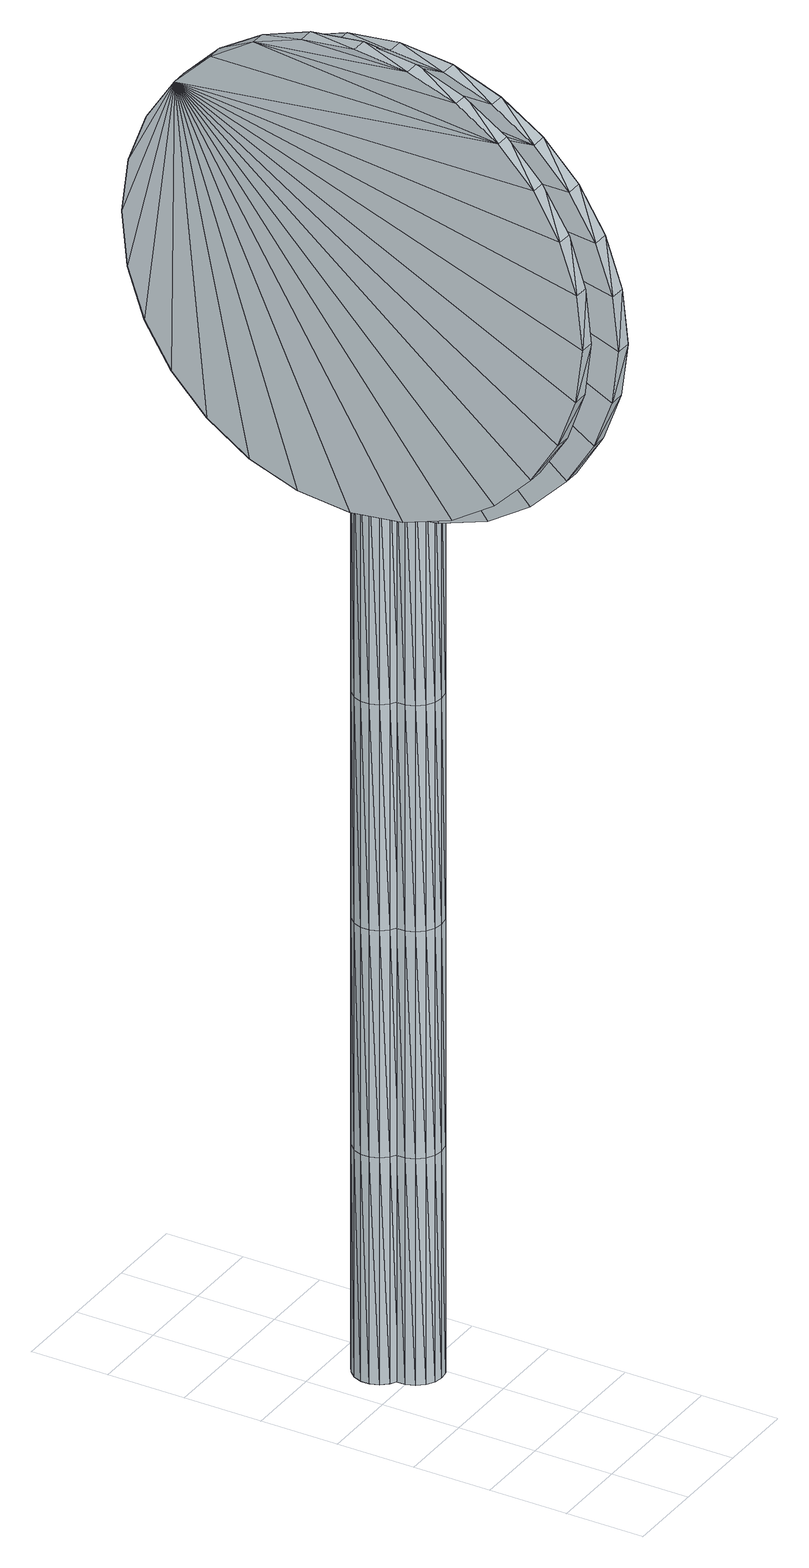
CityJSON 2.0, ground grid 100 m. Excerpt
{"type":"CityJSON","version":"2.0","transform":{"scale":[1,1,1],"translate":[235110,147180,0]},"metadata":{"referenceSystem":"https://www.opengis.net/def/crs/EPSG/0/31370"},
"CityObjects":{
"object1":{"type":"GenericCityObject","attributes":{"cluster":64,"mean_distance_to_centroid":0.336,"new_centroid_x":235067.18,"new_centroid_y":147600.46,"mean_distance_to_camera":18.8,"H1":0,"H2":0,"Z_final":110.74,"cluster2":-1,"proj_x":235064.43,"proj_y":147600.97,"id_line":88742,"bearing_l":190.54,"distance":2.8,"orientation":"left","G_obj":10.54},"geometry":[{"type":"MultiSurface","lod":"2","boundaries":[[[0,1,2]],[[2,1,3]],[[3,1,4]],[[4,1,5]],[[5,1,6]],[[1,7,6]],[[1,8,7]],[[1,9,8]],[[1,10,9]],[[1,11,10]],[[1,12,11]],[[1,13,12]],[[1,14,13]],[[15,14,1]],[[16,15,1]],[[17,16,1]],[[18,17,1]],[[0,18,1]],[[19,20,0]],[[19,0,2]],[[21,19,2]],[[21,2,3]],[[21,3,22]],[[22,3,4]],[[22,4,23]],[[23,4,5]],[[23,5,24]],[[24,5,6]],[[24,6,25]],[[25,6,7]],[[25,7,26]],[[26,7,8]],[[26,8,27]],[[8,9,27]],[[27,9,28]],[[9,10,28]],[[10,29,28]],[[10,11,29]],[[11,30,29]],[[11,12,30]],[[30,12,31]],[[31,12,13]],[[31,13,32]],[[32,13,14]],[[32,14,33]],[[33,14,15]],[[33,15,34]],[[34,15,16]],[[34,16,35]],[[35,16,17]],[[36,35,17]],[[18,36,17]],[[20,36,18]],[[20,18,0]],[[37,38,20]],[[37,20,19]],[[39,37,19]],[[21,39,19]],[[39,21,40]],[[40,21,22]],[[40,22,41]],[[41,22,23]],[[41,23,42]],[[42,23,24]],[[42,24,43]],[[43,24,25]],[[43,25,44]],[[44,25,26]],[[26,45,44]],[[26,27,45]],[[27,46,45]],[[27,28,46]],[[28,47,46]],[[28,29,47]],[[47,29,48]],[[29,30,48]],[[48,30,49]],[[49,30,31]],[[49,31,50]],[[50,31,32]],[[50,32,51]],[[51,32,33]],[[51,33,52]],[[52,33,34]],[[52,34,53]],[[53,34,35]],[[54,53,35]],[[54,35,36]],[[38,54,36]],[[38,36,20]],[[55,56,38]],[[55,38,37]],[[57,55,37]],[[57,37,39]],[[57,39,58]],[[58,39,40]],[[58,40,59]],[[59,40,41]],[[59,41,60]],[[60,41,42]],[[60,42,61]],[[61,42,43]],[[61,43,62]],[[62,43,44]],[[44,63,62]],[[44,45,63]],[[45,64,63]],[[45,46,64]],[[46,65,64]],[[46,47,65]],[[47,66,65]],[[47,48,66]],[[66,48,67]],[[67,48,49]],[[67,49,68]],[[68,49,50]],[[68,50,69]],[[69,50,51]],[[69,51,70]],[[70,51,52]],[[70,52,71]],[[71,52,53]],[[72,71,53]],[[72,53,54]],[[56,72,54]],[[56,54,38]],[[73,74,56]],[[73,56,55]],[[75,73,55]],[[75,55,57]],[[75,57,76]],[[76,57,58]],[[76,58,77]],[[77,58,59]],[[77,59,78]],[[78,59,60]],[[78,60,79]],[[79,60,61]],[[79,61,80]],[[80,61,62]],[[62,81,80]],[[62,63,81]],[[63,82,81]],[[63,64,82]],[[64,83,82]],[[64,65,83]],[[65,84,83]],[[65,66,84]],[[84,66,85]],[[85,66,67]],[[85,67,86]],[[86,67,68]],[[86,68,87]],[[87,68,69]],[[87,69,88]],[[88,69,70]],[[88,70,89]],[[89,70,71]],[[90,89,71]],[[90,71,72]],[[74,90,72]],[[74,72,56]],[[91,92,74]],[[91,74,73]],[[93,91,73]],[[93,73,75]],[[93,75,94]],[[94,75,76]],[[94,76,95]],[[95,76,77]],[[95,77,96]],[[96,77,78]],[[96,78,97]],[[97,78,79]],[[97,79,98]],[[98,79,80]],[[80,99,98]],[[80,81,99]],[[81,100,99]],[[81,82,100]],[[82,101,100]],[[82,83,101]],[[83,102,101]],[[83,84,102]],[[102,84,103]],[[103,84,85]],[[103,85,104]],[[104,85,86]],[[104,86,105]],[[105,86,87]],[[105,87,106]],[[106,87,88]],[[106,88,107]],[[107,88,89]],[[108,107,89]],[[108,89,90]],[[92,108,90]],[[92,90,74]],[[92,91,109]],[[91,93,109]],[[93,94,109]],[[94,95,109]],[[95,96,109]],[[109,96,97]],[[109,97,98]],[[109,98,99]],[[109,99,100]],[[109,100,101]],[[109,101,102]],[[109,102,103]],[[109,103,104]],[[105,109,104]],[[106,109,105]],[[107,109,106]],[[108,109,107]],[[92,109,108]],[[110,111,112]],[[113,112,114]],[[115,112,113]],[[116,112,115]],[[117,112,116]],[[118,112,117]],[[119,112,118]],[[120,112,119]],[[121,112,120]],[[122,112,121]],[[122,123,112]],[[123,110,112]],[[111,124,112]],[[124,125,112]],[[125,126,112]],[[126,127,112]],[[127,128,112]],[[128,129,112]],[[129,130,112]],[[130,131,112]],[[112,131,132]],[[131,133,132]],[[131,134,133]],[[133,134,135]],[[133,135,136]],[[135,137,136]],[[133,136,138]],[[136,139,138]],[[136,137,139]],[[137,140,139]],[[137,135,140]],[[135,141,140]],[[135,134,141]],[[134,142,141]],[[134,131,142]],[[131,143,142]],[[131,130,143]],[[143,130,144]],[[144,130,129]],[[144,129,145]],[[145,129,128]],[[145,128,146]],[[146,127,147]],[[147,127,126]],[[147,126,148]],[[148,126,125]],[[148,125,149]],[[149,125,124]],[[150,149,124]],[[150,124,111]],[[151,150,111]],[[151,111,110]],[[152,151,110]],[[152,110,123]],[[146,128,127]],[[153,123,122]],[[154,153,122]],[[154,122,121]],[[155,154,121]],[[155,121,120]],[[156,155,120]],[[156,120,119]],[[157,156,119]],[[157,119,118]],[[157,118,158]],[[158,118,117]],[[158,117,159]],[[153,152,123]],[[159,117,116]],[[159,116,160]],[[160,116,115]],[[160,115,161]],[[161,115,113]],[[161,113,162]],[[162,113,114]],[[162,114,163]],[[163,114,112]],[[163,112,164]],[[164,112,132]],[[132,165,164]],[[132,133,165]],[[133,138,165]],[[138,139,140]],[[161,162,163]],[[160,161,163]],[[159,160,163]],[[158,159,163]],[[157,158,163]],[[156,157,163]],[[155,156,163]],[[154,155,163]],[[153,154,163]],[[153,163,152]],[[152,163,151]],[[151,163,150]],[[150,163,149]],[[149,163,148]],[[148,163,147]],[[147,163,146]],[[146,163,145]],[[145,163,144]],[[144,163,143]],[[143,163,142]],[[163,164,142]],[[142,164,165]],[[142,165,141]],[[165,140,141]],[[165,138,140]],[[166,167,168]],[[168,167,169]],[[170,168,169]],[[170,169,171]],[[170,171,172]],[[172,171,173]],[[172,173,174]],[[174,173,175]],[[174,175,176]],[[176,175,177]],[[176,177,178]],[[178,177,179]],[[178,179,180]],[[180,179,181]],[[180,181,182]],[[182,181,183]],[[182,183,184]],[[184,183,185]],[[184,185,186]],[[186,185,187]],[[186,187,188]],[[188,187,189]],[[188,189,190]],[[190,189,191]],[[192,190,191]],[[192,191,193]],[[194,192,193]],[[194,193,195]],[[196,194,195]],[[196,195,197]],[[198,196,197]],[[198,197,199]],[[200,198,199]],[[200,199,201]],[[202,200,201]],[[202,201,203]],[[204,202,203]],[[204,203,205]],[[206,204,205]],[[206,205,207]],[[208,206,207]],[[208,207,209]],[[210,208,209]],[[210,209,211]],[[212,210,211]],[[212,211,213]],[[214,212,213]],[[214,213,215]],[[216,214,215]],[[216,215,217]],[[216,217,218]],[[218,217,219]],[[218,219,220]],[[220,219,221]],[[220,221,222]],[[222,221,223]],[[222,223,224]],[[224,223,225]],[[224,225,226]],[[226,225,227]],[[226,227,228]],[[228,227,229]],[[228,229,230]],[[230,229,231]],[[230,231,232]],[[232,231,233]],[[232,233,234]],[[234,233,235]],[[234,235,236]],[[236,235,237]],[[236,237,238]],[[238,237,239]],[[240,238,239]],[[240,239,241]],[[240,241,242]],[[242,241,243]],[[243,244,242]],[[243,245,244]],[[244,245,246]],[[246,245,247]],[[246,247,248]],[[248,247,249]],[[248,249,250]],[[250,249,251]],[[250,251,252]],[[252,251,253]],[[252,253,254]],[[254,253,255]],[[254,255,256]],[[256,255,257]],[[256,257,258]],[[258,257,259]],[[258,259,260]],[[260,259,261]],[[260,261,262]],[[262,261,263]],[[262,263,264]],[[264,263,265]],[[264,265,266]],[[266,265,267]],[[266,267,268]],[[268,267,269]],[[269,270,268]],[[269,271,270]],[[271,272,270]],[[271,273,272]],[[273,274,272]],[[273,275,274]],[[275,276,274]],[[275,277,276]],[[277,278,276]],[[277,279,278]],[[279,280,278]],[[279,281,280]],[[281,282,280]],[[281,283,282]],[[283,284,282]],[[283,285,284]],[[285,286,284]],[[285,287,286]],[[287,288,286]],[[287,289,288]],[[289,290,288]],[[289,291,290]],[[290,291,292]],[[292,291,293]],[[292,293,294]],[[294,293,295]],[[294,295,296]],[[296,295,297]],[[296,297,298]],[[298,297,299]],[[298,299,300]],[[300,299,301]],[[300,301,302]],[[302,301,303]],[[302,303,304]],[[304,303,305]],[[304,305,306]],[[306,305,307]],[[306,307,308]],[[308,307,309]],[[308,309,310]],[[310,309,311]],[[310,311,312]],[[312,311,313]],[[313,166,312]],[[313,167,166]],[[169,167,313]],[[169,313,171]],[[171,313,311]],[[173,171,311]],[[173,311,309]],[[175,173,309]],[[175,309,307]],[[177,175,307]],[[177,307,305]],[[179,177,305]],[[179,305,303]],[[181,179,303]],[[181,303,301]],[[183,181,301]],[[183,301,299]],[[183,299,297]],[[185,183,297]],[[185,297,295]],[[187,185,295]],[[187,295,293]],[[189,187,293]],[[189,293,291]],[[189,291,289]],[[189,289,287]],[[191,189,287]],[[191,287,285]],[[193,191,285]],[[195,193,285]],[[195,285,283]],[[197,195,283]],[[199,197,283]],[[201,199,283]],[[201,283,281]],[[203,201,281]],[[205,203,281]],[[205,281,279]],[[205,279,207]],[[207,279,209]],[[209,279,277]],[[209,277,211]],[[211,277,275]],[[211,275,213]],[[213,275,273]],[[213,273,215]],[[215,273,271]],[[215,271,217]],[[217,271,219]],[[219,271,269]],[[219,269,221]],[[221,269,223]],[[223,269,267]],[[223,267,225]],[[225,267,265]],[[225,265,227]],[[227,265,263]],[[227,263,229]],[[229,263,261]],[[229,261,231]],[[231,261,259]],[[231,259,257]],[[231,257,233]],[[233,257,255]],[[233,255,235]],[[235,255,253]],[[235,253,237]],[[253,251,237]],[[237,251,249]],[[237,249,239]],[[249,247,239]],[[239,247,245]],[[239,245,241]],[[241,245,243]],[[240,242,244]],[[168,312,166]],[[170,312,168]],[[170,310,312]],[[172,310,170]],[[172,308,310]],[[174,308,172]],[[174,306,308]],[[176,306,174]],[[176,304,306]],[[178,304,176]],[[178,302,304]],[[180,302,178]],[[180,300,302]],[[182,300,180]],[[182,298,300]],[[182,296,298]],[[184,296,182]],[[184,294,296]],[[186,294,184]],[[186,292,294]],[[188,292,186]],[[188,290,292]],[[188,288,290]],[[188,286,288]],[[190,286,188]],[[190,284,286]],[[192,284,190]],[[194,284,192]],[[194,282,284]],[[196,282,194]],[[198,282,196]],[[200,282,198]],[[200,280,282]],[[202,280,200]],[[204,280,202]],[[204,278,280]],[[204,206,278]],[[206,208,278]],[[208,276,278]],[[208,210,276]],[[210,274,276]],[[210,212,274]],[[212,272,274]],[[212,214,272]],[[214,270,272]],[[214,216,270]],[[216,218,270]],[[218,268,270]],[[218,220,268]],[[220,222,268]],[[222,266,268]],[[222,224,266]],[[224,264,266]],[[224,226,264]],[[226,262,264]],[[226,228,262]],[[228,260,262]],[[228,230,260]],[[230,258,260]],[[230,256,258]],[[230,232,256]],[[232,254,256]],[[232,234,254]],[[234,252,254]],[[234,236,252]],[[252,236,250]],[[236,248,250]],[[236,238,248]],[[248,238,246]],[[238,244,246]],[[238,240,244]],[[314,315,316]],[[316,315,317]],[[318,316,317]],[[318,317,319]],[[318,319,320]],[[320,319,321]],[[320,321,322]],[[322,321,323]],[[322,323,324]],[[324,323,325]],[[324,325,326]],[[326,325,327]],[[326,327,328]],[[328,327,329]],[[328,329,330]],[[330,329,331]],[[330,331,332]],[[332,331,333]],[[332,333,334]],[[334,333,335]],[[334,335,336]],[[336,335,337]],[[336,337,338]],[[338,337,339]],[[340,338,339]],[[340,339,341]],[[342,340,341]],[[342,341,343]],[[344,342,343]],[[344,343,345]],[[346,344,345]],[[346,345,347]],[[348,346,347]],[[348,347,349]],[[350,348,349]],[[350,349,351]],[[352,350,351]],[[352,351,353]],[[354,352,353]],[[354,353,355]],[[356,354,355]],[[356,355,357]],[[358,356,357]],[[358,357,359]],[[360,358,359]],[[360,359,361]],[[362,360,361]],[[362,361,363]],[[364,362,363]],[[364,363,365]],[[364,365,366]],[[366,365,367]],[[366,367,368]],[[368,367,369]],[[368,369,370]],[[370,369,371]],[[370,371,372]],[[372,371,373]],[[372,373,374]],[[374,373,375]],[[374,375,376]],[[376,375,377]],[[376,377,378]],[[378,377,379]],[[378,379,380]],[[380,379,381]],[[380,381,382]],[[382,381,383]],[[382,383,384]],[[384,383,385]],[[384,385,386]],[[386,385,387]],[[388,386,387]],[[388,387,389]],[[388,389,390]],[[390,389,391]],[[391,392,390]],[[391,393,392]],[[392,393,394]],[[394,393,395]],[[394,395,396]],[[396,395,397]],[[396,397,398]],[[398,397,399]],[[398,399,400]],[[400,399,401]],[[400,401,402]],[[402,401,403]],[[402,403,404]],[[404,403,405]],[[404,405,406]],[[406,405,407]],[[406,407,408]],[[408,407,409]],[[408,409,410]],[[410,409,411]],[[410,411,412]],[[412,411,413]],[[412,413,414]],[[414,413,415]],[[414,415,416]],[[416,415,417]],[[417,418,416]],[[417,419,418]],[[419,420,418]],[[419,421,420]],[[421,422,420]],[[421,423,422]],[[423,424,422]],[[423,425,424]],[[425,426,424]],[[425,427,426]],[[427,428,426]],[[427,429,428]],[[429,430,428]],[[429,431,430]],[[431,432,430]],[[431,433,432]],[[433,434,432]],[[433,435,434]],[[435,436,434]],[[435,437,436]],[[437,438,436]],[[437,439,438]],[[438,439,440]],[[440,439,441]],[[440,441,442]],[[442,441,443]],[[442,443,444]],[[444,443,445]],[[444,445,446]],[[446,445,447]],[[446,447,448]],[[448,447,449]],[[448,449,450]],[[450,449,451]],[[450,451,452]],[[452,451,453]],[[452,453,454]],[[454,453,455]],[[454,455,456]],[[456,455,457]],[[456,457,458]],[[458,457,459]],[[458,459,460]],[[460,459,461]],[[461,314,460]],[[461,315,314]],[[317,315,461]],[[317,461,319]],[[319,461,459]],[[321,319,459]],[[321,459,457]],[[323,321,457]],[[323,457,455]],[[325,323,455]],[[325,455,453]],[[327,325,453]],[[327,453,451]],[[329,327,451]],[[329,451,449]],[[331,329,449]],[[331,449,447]],[[331,447,445]],[[333,331,445]],[[333,445,443]],[[335,333,443]],[[335,443,441]],[[337,335,441]],[[337,441,439]],[[337,439,437]],[[337,437,435]],[[339,337,435]],[[339,435,433]],[[341,339,433]],[[343,341,433]],[[343,433,431]],[[345,343,431]],[[347,345,431]],[[349,347,431]],[[349,431,429]],[[351,349,429]],[[353,351,429]],[[353,429,427]],[[353,427,355]],[[355,427,357]],[[357,427,425]],[[357,425,359]],[[359,425,423]],[[359,423,361]],[[361,423,421]],[[361,421,363]],[[363,421,419]],[[363,419,365]],[[365,419,367]],[[367,419,417]],[[367,417,369]],[[369,417,371]],[[371,417,415]],[[371,415,373]],[[373,415,413]],[[373,413,375]],[[375,413,411]],[[375,411,377]],[[377,411,409]],[[377,409,379]],[[379,409,407]],[[379,407,405]],[[379,405,381]],[[381,405,403]],[[381,403,383]],[[383,403,401]],[[383,401,385]],[[401,399,385]],[[385,399,397]],[[385,397,387]],[[397,395,387]],[[387,395,393]],[[387,393,389]],[[389,393,391]],[[388,390,392]],[[316,460,314]],[[318,460,316]],[[318,458,460]],[[320,458,318]],[[320,456,458]],[[322,456,320]],[[322,454,456]],[[324,454,322]],[[324,452,454]],[[326,452,324]],[[326,450,452]],[[328,450,326]],[[328,448,450]],[[330,448,328]],[[330,446,448]],[[330,444,446]],[[332,444,330]],[[332,442,444]],[[334,442,332]],[[334,440,442]],[[336,440,334]],[[336,438,440]],[[336,436,438]],[[336,434,436]],[[338,434,336]],[[338,432,434]],[[340,432,338]],[[342,432,340]],[[342,430,432]],[[344,430,342]],[[346,430,344]],[[348,430,346]],[[348,428,430]],[[350,428,348]],[[352,428,350]],[[352,426,428]],[[352,354,426]],[[354,356,426]],[[356,424,426]],[[356,358,424]],[[358,422,424]],[[358,360,422]],[[360,420,422]],[[360,362,420]],[[362,418,420]],[[362,364,418]],[[364,366,418]],[[366,416,418]],[[366,368,416]],[[368,370,416]],[[370,414,416]],[[370,372,414]],[[372,412,414]],[[372,374,412]],[[374,410,412]],[[374,376,410]],[[376,408,410]],[[376,378,408]],[[378,406,408]],[[378,404,406]],[[378,380,404]],[[380,402,404]],[[380,382,402]],[[382,400,402]],[[382,384,400]],[[400,384,398]],[[384,396,398]],[[384,386,396]],[[396,386,394]],[[386,392,394]],[[386,388,392]]]}]},
"object2":{"type":"GenericCityObject","attributes":{"cluster":65,"mean_distance_to_centroid":0.0479,"new_centroid_x":235086.04,"new_centroid_y":147564.51,"mean_distance_to_camera":6.06,"H1":0,"H2":0,"Z_final":111.68,"cluster2":-1,"proj_x":235081.88,"proj_y":147564.96,"id_line":44578,"bearing_l":6.23,"distance":4.19,"orientation":"right","G_obj":6.23},"geometry":[{"type":"MultiSurface","lod":"2","boundaries":[[[462,463,464]],[[464,463,465]],[[465,463,466]],[[466,463,467]],[[467,463,468]],[[463,469,468]],[[463,470,469]],[[463,471,470]],[[463,472,471]],[[463,473,472]],[[463,474,473]],[[463,475,474]],[[463,476,475]],[[477,476,463]],[[478,477,463]],[[479,478,463]],[[480,479,463]],[[462,480,463]],[[481,482,462]],[[481,462,464]],[[483,481,464]],[[483,464,465]],[[483,465,484]],[[484,465,466]],[[484,466,485]],[[485,466,467]],[[485,467,486]],[[486,467,468]],[[486,468,487]],[[487,468,469]],[[487,469,488]],[[488,469,470]],[[488,470,489]],[[470,471,489]],[[489,471,490]],[[471,472,490]],[[472,491,490]],[[472,473,491]],[[473,492,491]],[[473,474,492]],[[492,474,493]],[[493,474,475]],[[493,475,494]],[[494,475,476]],[[494,476,495]],[[495,476,477]],[[495,477,496]],[[496,477,478]],[[496,478,497]],[[497,478,479]],[[498,497,479]],[[480,498,479]],[[482,498,480]],[[482,480,462]],[[499,500,482]],[[499,482,481]],[[501,499,481]],[[483,501,481]],[[501,483,502]],[[502,483,484]],[[502,484,503]],[[503,484,485]],[[503,485,504]],[[504,485,486]],[[504,486,505]],[[505,486,487]],[[505,487,506]],[[506,487,488]],[[488,507,506]],[[488,489,507]],[[489,508,507]],[[489,490,508]],[[490,509,508]],[[490,491,509]],[[509,491,510]],[[491,492,510]],[[510,492,511]],[[511,492,493]],[[511,493,512]],[[512,493,494]],[[512,494,513]],[[513,494,495]],[[513,495,514]],[[514,495,496]],[[514,496,515]],[[515,496,497]],[[516,515,497]],[[516,497,498]],[[500,516,498]],[[500,498,482]],[[517,518,500]],[[517,500,499]],[[519,517,499]],[[519,499,501]],[[519,501,520]],[[520,501,502]],[[520,502,521]],[[521,502,503]],[[521,503,522]],[[522,503,504]],[[522,504,523]],[[523,504,505]],[[523,505,524]],[[524,505,506]],[[506,525,524]],[[506,507,525]],[[507,526,525]],[[507,508,526]],[[508,527,526]],[[508,509,527]],[[509,528,527]],[[509,510,528]],[[528,510,529]],[[529,510,511]],[[529,511,530]],[[530,511,512]],[[530,512,531]],[[531,512,513]],[[531,513,532]],[[532,513,514]],[[532,514,533]],[[533,514,515]],[[534,533,515]],[[534,515,516]],[[518,534,516]],[[518,516,500]],[[535,536,518]],[[535,518,517]],[[537,535,517]],[[537,517,519]],[[537,519,538]],[[538,519,520]],[[538,520,539]],[[539,520,521]],[[539,521,540]],[[540,521,522]],[[540,522,541]],[[541,522,523]],[[541,523,542]],[[542,523,524]],[[524,543,542]],[[524,525,543]],[[525,544,543]],[[525,526,544]],[[526,545,544]],[[526,527,545]],[[527,546,545]],[[527,528,546]],[[546,528,547]],[[547,528,529]],[[547,529,548]],[[548,529,530]],[[548,530,549]],[[549,530,531]],[[549,531,550]],[[550,531,532]],[[550,532,551]],[[551,532,533]],[[552,551,533]],[[552,533,534]],[[536,552,534]],[[536,534,518]],[[553,554,536]],[[553,536,535]],[[555,553,535]],[[555,535,537]],[[555,537,556]],[[556,537,538]],[[556,538,557]],[[557,538,539]],[[557,539,558]],[[558,539,540]],[[558,540,559]],[[559,540,541]],[[559,541,560]],[[560,541,542]],[[542,561,560]],[[542,543,561]],[[543,562,561]],[[543,544,562]],[[544,563,562]],[[544,545,563]],[[545,564,563]],[[545,546,564]],[[564,546,565]],[[565,546,547]],[[565,547,566]],[[566,547,548]],[[566,548,567]],[[567,548,549]],[[567,549,568]],[[568,549,550]],[[568,550,569]],[[569,550,551]],[[570,569,551]],[[570,551,552]],[[554,570,552]],[[554,552,536]],[[554,553,571]],[[553,555,571]],[[555,556,571]],[[556,557,571]],[[557,558,571]],[[571,558,559]],[[571,559,560]],[[571,560,561]],[[571,561,562]],[[571,562,563]],[[571,563,564]],[[571,564,565]],[[571,565,566]],[[567,571,566]],[[568,571,567]],[[569,571,568]],[[570,571,569]],[[554,571,570]],[[572,573,574]],[[575,574,576]],[[577,574,575]],[[578,574,577]],[[579,574,578]],[[580,574,579]],[[581,574,580]],[[582,574,581]],[[583,574,582]],[[584,574,583]],[[584,585,574]],[[585,572,574]],[[573,586,574]],[[586,587,574]],[[587,588,574]],[[588,589,574]],[[589,590,574]],[[590,591,574]],[[591,592,574]],[[592,593,574]],[[574,593,594]],[[593,595,594]],[[593,596,595]],[[595,596,597]],[[595,597,598]],[[597,599,598]],[[595,598,600]],[[598,601,600]],[[598,599,601]],[[599,602,601]],[[599,597,602]],[[597,603,602]],[[597,596,603]],[[596,604,603]],[[596,593,604]],[[593,605,604]],[[593,592,605]],[[605,592,606]],[[606,592,591]],[[606,591,607]],[[607,591,590]],[[607,590,608]],[[608,589,609]],[[609,589,588]],[[609,588,610]],[[610,588,587]],[[610,587,611]],[[611,587,586]],[[612,611,586]],[[612,586,573]],[[613,612,573]],[[613,573,572]],[[614,613,572]],[[614,572,585]],[[608,590,589]],[[615,585,584]],[[616,615,584]],[[616,584,583]],[[617,616,583]],[[617,583,582]],[[618,617,582]],[[618,582,581]],[[619,618,581]],[[619,581,580]],[[619,580,620]],[[620,580,579]],[[620,579,621]],[[615,614,585]],[[621,579,578]],[[621,578,622]],[[622,578,577]],[[622,577,623]],[[623,577,575]],[[623,575,624]],[[624,575,576]],[[624,576,625]],[[625,576,574]],[[625,574,626]],[[626,574,594]],[[594,627,626]],[[594,595,627]],[[595,600,627]],[[600,601,602]],[[623,624,625]],[[622,623,625]],[[621,622,625]],[[620,621,625]],[[619,620,625]],[[618,619,625]],[[617,618,625]],[[616,617,625]],[[615,616,625]],[[615,625,614]],[[614,625,613]],[[613,625,612]],[[612,625,611]],[[611,625,610]],[[610,625,609]],[[609,625,608]],[[608,625,607]],[[607,625,606]],[[606,625,605]],[[605,625,604]],[[625,626,604]],[[604,626,627]],[[604,627,603]],[[627,602,603]],[[627,600,602]],[[628,629,630]],[[630,629,631]],[[632,630,631]],[[632,631,633]],[[632,633,634]],[[634,633,635]],[[634,635,636]],[[636,635,637]],[[636,637,638]],[[638,637,639]],[[638,639,640]],[[640,639,641]],[[640,641,642]],[[642,641,643]],[[642,643,644]],[[644,643,645]],[[644,645,646]],[[646,645,647]],[[646,647,648]],[[648,647,649]],[[648,649,650]],[[650,649,651]],[[650,651,652]],[[652,651,653]],[[654,652,653]],[[654,653,655]],[[656,654,655]],[[656,655,657]],[[658,656,657]],[[658,657,659]],[[660,658,659]],[[660,659,661]],[[662,660,661]],[[662,661,663]],[[664,662,663]],[[664,663,665]],[[666,664,665]],[[666,665,667]],[[668,666,667]],[[668,667,669]],[[670,668,669]],[[670,669,671]],[[672,670,671]],[[672,671,673]],[[674,672,673]],[[674,673,675]],[[676,674,675]],[[676,675,677]],[[678,676,677]],[[678,677,679]],[[678,679,680]],[[680,679,681]],[[680,681,682]],[[682,681,683]],[[682,683,684]],[[684,683,685]],[[684,685,686]],[[686,685,687]],[[686,687,688]],[[688,687,689]],[[688,689,690]],[[690,689,691]],[[690,691,692]],[[692,691,693]],[[692,693,694]],[[694,693,695]],[[694,695,696]],[[696,695,697]],[[696,697,698]],[[698,697,699]],[[698,699,700]],[[700,699,701]],[[702,700,701]],[[702,701,703]],[[702,703,704]],[[704,703,705]],[[705,706,704]],[[705,707,706]],[[706,707,708]],[[708,707,709]],[[708,709,710]],[[710,709,711]],[[710,711,712]],[[712,711,713]],[[712,713,714]],[[714,713,715]],[[714,715,716]],[[716,715,717]],[[716,717,718]],[[718,717,719]],[[718,719,720]],[[720,719,721]],[[720,721,722]],[[722,721,723]],[[722,723,724]],[[724,723,725]],[[724,725,726]],[[726,725,727]],[[726,727,728]],[[728,727,729]],[[728,729,730]],[[730,729,731]],[[731,732,730]],[[731,733,732]],[[733,734,732]],[[733,735,734]],[[735,736,734]],[[735,737,736]],[[737,738,736]],[[737,739,738]],[[739,740,738]],[[739,741,740]],[[741,742,740]],[[741,743,742]],[[743,744,742]],[[743,745,744]],[[745,746,744]],[[745,747,746]],[[747,748,746]],[[747,749,748]],[[749,750,748]],[[749,751,750]],[[751,752,750]],[[751,753,752]],[[752,753,754]],[[754,753,755]],[[754,755,756]],[[756,755,757]],[[756,757,758]],[[758,757,759]],[[758,759,760]],[[760,759,761]],[[760,761,762]],[[762,761,763]],[[762,763,764]],[[764,763,765]],[[764,765,766]],[[766,765,767]],[[766,767,768]],[[768,767,769]],[[768,769,770]],[[770,769,771]],[[770,771,772]],[[772,771,773]],[[772,773,774]],[[774,773,775]],[[775,628,774]],[[775,629,628]],[[631,629,775]],[[631,775,633]],[[633,775,773]],[[635,633,773]],[[635,773,771]],[[637,635,771]],[[637,771,769]],[[639,637,769]],[[639,769,767]],[[641,639,767]],[[641,767,765]],[[643,641,765]],[[643,765,763]],[[645,643,763]],[[645,763,761]],[[645,761,759]],[[647,645,759]],[[647,759,757]],[[649,647,757]],[[649,757,755]],[[651,649,755]],[[651,755,753]],[[651,753,751]],[[651,751,749]],[[653,651,749]],[[653,749,747]],[[655,653,747]],[[657,655,747]],[[657,747,745]],[[659,657,745]],[[661,659,745]],[[663,661,745]],[[663,745,743]],[[665,663,743]],[[667,665,743]],[[667,743,741]],[[667,741,669]],[[669,741,671]],[[671,741,739]],[[671,739,673]],[[673,739,737]],[[673,737,675]],[[675,737,735]],[[675,735,677]],[[677,735,733]],[[677,733,679]],[[679,733,681]],[[681,733,731]],[[681,731,683]],[[683,731,685]],[[685,731,729]],[[685,729,687]],[[687,729,727]],[[687,727,689]],[[689,727,725]],[[689,725,691]],[[691,725,723]],[[691,723,693]],[[693,723,721]],[[693,721,719]],[[693,719,695]],[[695,719,717]],[[695,717,697]],[[697,717,715]],[[697,715,699]],[[715,713,699]],[[699,713,711]],[[699,711,701]],[[711,709,701]],[[701,709,707]],[[701,707,703]],[[703,707,705]],[[702,704,706]],[[630,774,628]],[[632,774,630]],[[632,772,774]],[[634,772,632]],[[634,770,772]],[[636,770,634]],[[636,768,770]],[[638,768,636]],[[638,766,768]],[[640,766,638]],[[640,764,766]],[[642,764,640]],[[642,762,764]],[[644,762,642]],[[644,760,762]],[[644,758,760]],[[646,758,644]],[[646,756,758]],[[648,756,646]],[[648,754,756]],[[650,754,648]],[[650,752,754]],[[650,750,752]],[[650,748,750]],[[652,748,650]],[[652,746,748]],[[654,746,652]],[[656,746,654]],[[656,744,746]],[[658,744,656]],[[660,744,658]],[[662,744,660]],[[662,742,744]],[[664,742,662]],[[666,742,664]],[[666,740,742]],[[666,668,740]],[[668,670,740]],[[670,738,740]],[[670,672,738]],[[672,736,738]],[[672,674,736]],[[674,734,736]],[[674,676,734]],[[676,732,734]],[[676,678,732]],[[678,680,732]],[[680,730,732]],[[680,682,730]],[[682,684,730]],[[684,728,730]],[[684,686,728]],[[686,726,728]],[[686,688,726]],[[688,724,726]],[[688,690,724]],[[690,722,724]],[[690,692,722]],[[692,720,722]],[[692,718,720]],[[692,694,718]],[[694,716,718]],[[694,696,716]],[[696,714,716]],[[696,698,714]],[[714,698,712]],[[698,710,712]],[[698,700,710]],[[710,700,708]],[[700,706,708]],[[700,702,706]],[[776,777,778]],[[778,777,779]],[[780,778,779]],[[780,779,781]],[[780,781,782]],[[782,781,783]],[[782,783,784]],[[784,783,785]],[[784,785,786]],[[786,785,787]],[[786,787,788]],[[788,787,789]],[[788,789,790]],[[790,789,791]],[[790,791,792]],[[792,791,793]],[[792,793,794]],[[794,793,795]],[[794,795,796]],[[796,795,797]],[[796,797,798]],[[798,797,799]],[[798,799,800]],[[800,799,801]],[[802,800,801]],[[802,801,803]],[[804,802,803]],[[804,803,805]],[[806,804,805]],[[806,805,807]],[[808,806,807]],[[808,807,809]],[[810,808,809]],[[810,809,811]],[[812,810,811]],[[812,811,813]],[[814,812,813]],[[814,813,815]],[[816,814,815]],[[816,815,817]],[[818,816,817]],[[818,817,819]],[[820,818,819]],[[820,819,821]],[[822,820,821]],[[822,821,823]],[[824,822,823]],[[824,823,825]],[[826,824,825]],[[826,825,827]],[[826,827,828]],[[828,827,829]],[[828,829,830]],[[830,829,831]],[[830,831,832]],[[832,831,833]],[[832,833,834]],[[834,833,835]],[[834,835,836]],[[836,835,837]],[[836,837,838]],[[838,837,839]],[[838,839,840]],[[840,839,841]],[[840,841,842]],[[842,841,843]],[[842,843,844]],[[844,843,845]],[[844,845,846]],[[846,845,847]],[[846,847,848]],[[848,847,849]],[[850,848,849]],[[850,849,851]],[[850,851,852]],[[852,851,853]],[[853,854,852]],[[853,855,854]],[[854,855,856]],[[856,855,857]],[[856,857,858]],[[858,857,859]],[[858,859,860]],[[860,859,861]],[[860,861,862]],[[862,861,863]],[[862,863,864]],[[864,863,865]],[[864,865,866]],[[866,865,867]],[[866,867,868]],[[868,867,869]],[[868,869,870]],[[870,869,871]],[[870,871,872]],[[872,871,873]],[[872,873,874]],[[874,873,875]],[[874,875,876]],[[876,875,877]],[[876,877,878]],[[878,877,879]],[[879,880,878]],[[879,881,880]],[[881,882,880]],[[881,883,882]],[[883,884,882]],[[883,885,884]],[[885,886,884]],[[885,887,886]],[[887,888,886]],[[887,889,888]],[[889,890,888]],[[889,891,890]],[[891,892,890]],[[891,893,892]],[[893,894,892]],[[893,895,894]],[[895,896,894]],[[895,897,896]],[[897,898,896]],[[897,899,898]],[[899,900,898]],[[899,901,900]],[[900,901,902]],[[902,901,903]],[[902,903,904]],[[904,903,905]],[[904,905,906]],[[906,905,907]],[[906,907,908]],[[908,907,909]],[[908,909,910]],[[910,909,911]],[[910,911,912]],[[912,911,913]],[[912,913,914]],[[914,913,915]],[[914,915,916]],[[916,915,917]],[[916,917,918]],[[918,917,919]],[[918,919,920]],[[920,919,921]],[[920,921,922]],[[922,921,923]],[[923,776,922]],[[923,777,776]],[[779,777,923]],[[779,923,781]],[[781,923,921]],[[783,781,921]],[[783,921,919]],[[785,783,919]],[[785,919,917]],[[787,785,917]],[[787,917,915]],[[789,787,915]],[[789,915,913]],[[791,789,913]],[[791,913,911]],[[793,791,911]],[[793,911,909]],[[793,909,907]],[[795,793,907]],[[795,907,905]],[[797,795,905]],[[797,905,903]],[[799,797,903]],[[799,903,901]],[[799,901,899]],[[799,899,897]],[[801,799,897]],[[801,897,895]],[[803,801,895]],[[805,803,895]],[[805,895,893]],[[807,805,893]],[[809,807,893]],[[811,809,893]],[[811,893,891]],[[813,811,891]],[[815,813,891]],[[815,891,889]],[[815,889,817]],[[817,889,819]],[[819,889,887]],[[819,887,821]],[[821,887,885]],[[821,885,823]],[[823,885,883]],[[823,883,825]],[[825,883,881]],[[825,881,827]],[[827,881,829]],[[829,881,879]],[[829,879,831]],[[831,879,833]],[[833,879,877]],[[833,877,835]],[[835,877,875]],[[835,875,837]],[[837,875,873]],[[837,873,839]],[[839,873,871]],[[839,871,841]],[[841,871,869]],[[841,869,867]],[[841,867,843]],[[843,867,865]],[[843,865,845]],[[845,865,863]],[[845,863,847]],[[863,861,847]],[[847,861,859]],[[847,859,849]],[[859,857,849]],[[849,857,855]],[[849,855,851]],[[851,855,853]],[[850,852,854]],[[778,922,776]],[[780,922,778]],[[780,920,922]],[[782,920,780]],[[782,918,920]],[[784,918,782]],[[784,916,918]],[[786,916,784]],[[786,914,916]],[[788,914,786]],[[788,912,914]],[[790,912,788]],[[790,910,912]],[[792,910,790]],[[792,908,910]],[[792,906,908]],[[794,906,792]],[[794,904,906]],[[796,904,794]],[[796,902,904]],[[798,902,796]],[[798,900,902]],[[798,898,900]],[[798,896,898]],[[800,896,798]],[[800,894,896]],[[802,894,800]],[[804,894,802]],[[804,892,894]],[[806,892,804]],[[808,892,806]],[[810,892,808]],[[810,890,892]],[[812,890,810]],[[814,890,812]],[[814,888,890]],[[814,816,888]],[[816,818,888]],[[818,886,888]],[[818,820,886]],[[820,884,886]],[[820,822,884]],[[822,882,884]],[[822,824,882]],[[824,880,882]],[[824,826,880]],[[826,828,880]],[[828,878,880]],[[828,830,878]],[[830,832,878]],[[832,876,878]],[[832,834,876]],[[834,874,876]],[[834,836,874]],[[836,872,874]],[[836,838,872]],[[838,870,872]],[[838,840,870]],[[840,868,870]],[[840,866,868]],[[840,842,866]],[[842,864,866]],[[842,844,864]],[[844,862,864]],[[844,846,862]],[[862,846,860]],[[846,858,860]],[[846,848,858]],[[858,848,856]],[[848,854,856]],[[848,850,854]]]}]}
},
"vertices":[
[66,375,2],[66,341,2],[78,373,2],[88,367,2],[95,358,2],[99,347,2],[99,336,2],[95,325,2],[88,316,2],[78,310,2],[66,308,2],[55,310,2],[45,316,2],[37,325,2],[33,336,2],[33,347,2],[37,358,2],[45,367,2],[55,373,2],[78,373,300],[66,375,300],[88,367,300],[95,358,300],[99,347,300],[99,336,300],[95,325,300],[88,316,300],[78,310,300],[66,308,300],[55,310,300],[45,316,300],[37,325,300],[33,336,300],[33,347,300],[37,358,300],[45,367,300],[55,373,300],[78,373,598],[66,375,598],[88,367,598],[95,358,598],[99,347,598],[99,336,598],[95,325,598],[88,316,598],[78,310,598],[66,308,598],[55,310,598],[45,316,598],[37,325,598],[33,336,598],[33,347,598],[37,358,598],[45,367,598],[55,373,598],[78,373,895],[66,375,895],[88,367,895],[95,358,895],[99,347,895],[99,336,895],[95,325,895],[88,316,895],[78,310,895],[66,308,895],[55,310,895],[45,316,895],[37,325,895],[33,336,895],[33,347,895],[37,358,895],[45,367,895],[55,373,895],[78,373,1193],[66,375,1193],[88,367,1193],[95,358,1193],[99,347,1193],[99,336,1193],[95,325,1193],[88,316,1193],[78,310,1193],[66,308,1193],[55,310,1193],[45,316,1193],[37,325,1193],[33,336,1193],[33,347,1193],[37,358,1193],[45,367,1193],[55,373,1193],[78,373,1491],[66,375,1491],[88,367,1491],[95,358,1491],[99,347,1491],[99,336,1491],[95,325,1491],[88,316,1491],[78,310,1491],[66,308,1491],[55,310,1491],[45,316,1491],[37,325,1491],[33,336,1491],[33,347,1491],[37,358,1491],[45,367,1491],[55,373,1491],[66,341,1491],[31,215,1185],[31,159,1221],[40,583,1645],[38,642,1525],[39,619,1589],[37,650,1456],[36,642,1387],[35,619,1324],[34,583,1268],[33,536,1221],[32,480,1185],[31,417,1162],[31,348,1154],[31,278,1162],[32,112,1268],[33,76,1324],[34,54,1387],[35,46,1456],[36,54,1525],[37,76,1589],[39,112,1645],[40,159,1692],[41,536,1692],[41,480,1727],[40,215,1727],[41,278,1750],[41,417,1750],[41,348,1758],[21,417,1750],[20,348,1758],[20,279,1750],[19,215,1728],[19,159,1692],[18,112,1645],[16,77,1589],[15,54,1526],[14,46,1457],[13,54,1387],[12,77,1324],[11,112,1268],[10,159,1221],[10,215,1185],[10,279,1163],[10,348,1155],[10,417,1163],[11,480,1185],[12,536,1221],[13,583,1268],[14,619,1324],[15,642,1387],[16,650,1457],[17,642,1526],[18,619,1589],[19,583,1645],[20,536,1692],[20,480,1728],[23,452,1304],[23,452,1265],[57,451,1304],[57,451,1265],[56,432,1304],[56,432,1265],[78,424,1304],[78,424,1265],[82,422,1304],[82,422,1265],[86,421,1304],[86,421,1265],[89,419,1304],[89,419,1265],[92,417,1304],[92,417,1265],[96,415,1304],[96,415,1265],[99,413,1304],[99,413,1265],[102,411,1304],[102,411,1265],[112,403,1304],[112,403,1265],[115,401,1304],[115,401,1265],[117,398,1304],[117,398,1265],[119,396,1304],[119,396,1265],[120,392,1304],[120,392,1265],[122,389,1304],[122,389,1265],[122,385,1304],[122,385,1265],[122,382,1304],[122,382,1265],[122,347,1304],[122,347,1265],[119,328,1304],[119,328,1265],[118,323,1304],[118,323,1265],[117,318,1304],[117,318,1265],[115,314,1304],[115,314,1265],[112,310,1304],[112,310,1265],[109,306,1304],[109,306,1265],[105,302,1304],[105,302,1265],[101,300,1304],[101,300,1265],[100,299,1304],[100,299,1265],[96,297,1304],[96,297,1265],[91,295,1304],[91,295,1265],[86,293,1304],[86,293,1265],[81,291,1304],[81,291,1265],[76,290,1304],[76,290,1265],[71,290,1304],[71,290,1265],[65,289,1304],[65,289,1265],[54,289,1304],[54,289,1265],[52,264,1304],[52,264,1265],[23,263,1304],[23,263,1265],[23,294,1304],[23,294,1265],[43,308,1304],[43,308,1265],[60,307,1304],[60,307,1265],[63,307,1304],[63,307,1265],[66,307,1304],[66,307,1265],[70,308,1304],[70,308,1265],[73,308,1304],[73,308,1265],[77,309,1304],[77,309,1265],[80,309,1304],[80,309,1265],[83,310,1304],[83,310,1265],[86,311,1304],[86,311,1265],[89,313,1304],[89,313,1265],[91,315,1304],[91,315,1265],[93,317,1304],[93,317,1265],[94,320,1304],[94,320,1265],[95,323,1304],[95,323,1265],[96,326,1304],[96,326,1265],[98,345,1304],[98,345,1265],[98,382,1304],[98,382,1265],[98,384,1304],[98,384,1265],[97,386,1304],[97,386,1265],[96,388,1304],[96,388,1265],[95,390,1304],[95,390,1265],[94,392,1304],[94,392,1265],[92,394,1304],[92,394,1265],[90,395,1304],[90,395,1265],[88,396,1304],[88,396,1265],[85,397,1304],[85,397,1265],[83,398,1304],[83,398,1265],[81,399,1304],[81,399,1265],[78,400,1304],[78,400,1265],[76,400,1304],[76,400,1265],[74,401,1304],[74,401,1265],[53,405,1304],[53,405,1265],[29,418,1304],[29,418,1265],[31,452,1473],[31,452,1434],[65,451,1473],[65,451,1434],[64,432,1473],[64,432,1434],[87,424,1473],[87,424,1434],[90,422,1473],[90,422,1434],[94,421,1473],[94,421,1434],[97,419,1473],[97,419,1434],[100,417,1473],[100,417,1434],[104,415,1473],[104,415,1434],[107,413,1473],[107,413,1434],[110,411,1473],[110,411,1434],[120,403,1473],[120,403,1434],[123,401,1473],[123,401,1434],[125,398,1473],[125,398,1434],[127,396,1473],[127,396,1434],[129,392,1473],[129,392,1434],[130,389,1473],[130,389,1434],[130,385,1473],[130,385,1434],[130,382,1473],[130,382,1434],[130,347,1473],[130,347,1434],[127,328,1473],[127,328,1434],[126,323,1473],[126,323,1434],[125,318,1473],[125,318,1434],[123,314,1473],[123,314,1434],[120,310,1473],[120,310,1434],[117,306,1473],[117,306,1434],[113,302,1473],[113,302,1434],[109,300,1473],[109,300,1434],[108,299,1473],[108,299,1434],[104,297,1473],[104,297,1434],[99,295,1473],[99,295,1434],[94,293,1473],[94,293,1434],[89,291,1473],[89,291,1434],[84,290,1473],[84,290,1434],[79,290,1473],[79,290,1434],[73,289,1473],[73,289,1434],[62,289,1473],[62,289,1434],[60,264,1473],[60,264,1434],[31,263,1473],[31,263,1434],[31,294,1473],[31,294,1434],[52,308,1473],[52,308,1434],[68,307,1473],[68,307,1434],[71,307,1473],[71,307,1434],[75,307,1473],[75,307,1434],[78,308,1473],[78,308,1434],[81,308,1473],[81,308,1434],[85,309,1473],[85,309,1434],[88,309,1473],[88,309,1434],[91,310,1473],[91,310,1434],[94,311,1473],[94,311,1434],[97,313,1473],[97,313,1434],[99,315,1473],[99,315,1434],[101,317,1473],[101,317,1434],[102,320,1473],[102,320,1434],[103,323,1473],[103,323,1434],[104,326,1473],[104,326,1434],[106,345,1473],[106,345,1434],[106,382,1473],[106,382,1434],[106,384,1473],[106,384,1434],[105,386,1473],[105,386,1434],[104,388,1473],[104,388,1434],[103,390,1473],[103,390,1434],[102,392,1473],[102,392,1434],[100,394,1473],[100,394,1434],[98,395,1473],[98,395,1434],[96,396,1473],[96,396,1434],[93,397,1473],[93,397,1434],[91,398,1473],[91,398,1434],[89,399,1473],[89,399,1434],[86,400,1473],[86,400,1434],[84,400,1473],[84,400,1434],[82,401,1473],[82,401,1434],[61,405,1473],[61,405,1434],[37,418,1473],[37,418,1434],
[85,339,2],[85,305,2],[97,337,2],[107,331,2],[114,322,2],[118,311,2],[118,300,2],[114,289,2],[107,280,2],[97,274,2],[85,272,2],[74,274,2],[64,280,2],[56,289,2],[52,300,2],[52,311,2],[56,322,2],[64,331,2],[74,337,2],[97,337,300],[85,339,300],[107,331,300],[114,322,300],[118,311,300],[118,300,300],[114,289,300],[107,280,300],[97,274,300],[85,272,300],[74,274,300],[64,280,300],[56,289,300],[52,300,300],[52,311,300],[56,322,300],[64,331,300],[74,337,300],[97,337,598],[85,339,598],[107,331,598],[114,322,598],[118,311,598],[118,300,598],[114,289,598],[107,280,598],[97,274,598],[85,272,598],[74,274,598],[64,280,598],[56,289,598],[52,300,598],[52,311,598],[56,322,598],[64,331,598],[74,337,598],[97,337,895],[85,339,895],[107,331,895],[114,322,895],[118,311,895],[118,300,895],[114,289,895],[107,280,895],[97,274,895],[85,272,895],[74,274,895],[64,280,895],[56,289,895],[52,300,895],[52,311,895],[56,322,895],[64,331,895],[74,337,895],[97,337,1193],[85,339,1193],[107,331,1193],[114,322,1193],[118,311,1193],[118,300,1193],[114,289,1193],[107,280,1193],[97,274,1193],[85,272,1193],[74,274,1193],[64,280,1193],[56,289,1193],[52,300,1193],[52,311,1193],[56,322,1193],[64,331,1193],[74,337,1193],[97,337,1491],[85,339,1491],[107,331,1491],[114,322,1491],[118,311,1491],[118,300,1491],[114,289,1491],[107,280,1491],[97,274,1491],[85,272,1491],[74,274,1491],[64,280,1491],[56,289,1491],[52,300,1491],[52,311,1491],[56,322,1491],[64,331,1491],[74,337,1491],[85,305,1491],[50,179,1185],[50,123,1221],[59,547,1645],[57,606,1525],[58,583,1589],[56,614,1456],[55,606,1387],[54,583,1324],[53,547,1268],[52,500,1221],[51,444,1185],[50,381,1162],[50,312,1154],[50,243,1162],[51,76,1268],[52,41,1324],[53,18,1387],[54,10,1456],[55,18,1525],[56,41,1589],[57,76,1645],[58,123,1692],[60,500,1692],[60,444,1727],[59,179,1727],[60,242,1750],[60,381,1750],[60,312,1758],[39,381,1750],[39,312,1758],[39,243,1750],[38,179,1728],[37,123,1692],[36,76,1645],[35,41,1589],[34,18,1526],[33,10,1457],[32,18,1387],[31,41,1324],[30,76,1268],[29,123,1221],[29,179,1185],[29,243,1163],[29,312,1155],[29,381,1163],[30,444,1185],[31,501,1221],[32,547,1268],[33,583,1324],[34,606,1387],[35,614,1457],[36,606,1526],[37,583,1589],[38,547,1645],[39,501,1692],[39,444,1728],[42,416,1304],[42,416,1265],[76,415,1304],[76,415,1265],[75,396,1304],[75,396,1265],[97,388,1304],[97,388,1265],[101,386,1304],[101,386,1265],[104,385,1304],[104,385,1265],[108,383,1304],[108,383,1265],[111,381,1304],[111,381,1265],[114,379,1304],[114,379,1265],[118,377,1304],[118,377,1265],[121,375,1304],[121,375,1265],[131,368,1304],[131,368,1265],[133,365,1304],[133,365,1265],[136,363,1304],[136,363,1265],[138,360,1304],[138,360,1265],[139,356,1304],[139,356,1265],[140,353,1304],[140,353,1265],[141,350,1304],[141,350,1265],[141,346,1304],[141,346,1265],[141,311,1304],[141,311,1265],[138,292,1304],[138,292,1265],[137,287,1304],[137,287,1265],[136,282,1304],[136,282,1265],[133,278,1304],[133,278,1265],[131,274,1304],[131,274,1265],[127,270,1304],[127,270,1265],[124,267,1304],[124,267,1265],[120,264,1304],[120,264,1265],[119,263,1304],[119,263,1265],[115,261,1304],[115,261,1265],[110,259,1304],[110,259,1265],[105,257,1304],[105,257,1265],[100,255,1304],[100,255,1265],[95,254,1304],[95,254,1265],[90,254,1304],[90,254,1265],[84,254,1304],[84,254,1265],[72,253,1304],[72,253,1265],[70,228,1304],[70,228,1265],[41,227,1304],[41,227,1265],[42,258,1304],[42,258,1265],[62,272,1304],[62,272,1265],[79,271,1304],[79,271,1265],[82,271,1304],[82,271,1265],[85,271,1304],[85,271,1265],[89,272,1304],[89,272,1265],[92,272,1304],[92,272,1265],[95,273,1304],[95,273,1265],[99,273,1304],[99,273,1265],[102,274,1304],[102,274,1265],[105,275,1304],[105,275,1265],[108,277,1304],[108,277,1265],[110,279,1304],[110,279,1265],[112,281,1304],[112,281,1265],[113,284,1304],[113,284,1265],[114,287,1304],[114,287,1265],[115,290,1304],[115,290,1265],[117,309,1304],[117,309,1265],[117,346,1304],[117,346,1265],[116,348,1304],[116,348,1265],[116,350,1304],[116,350,1265],[115,352,1304],[115,352,1265],[114,354,1304],[114,354,1265],[112,356,1304],[112,356,1265],[111,358,1304],[111,358,1265],[109,359,1304],[109,359,1265],[106,360,1304],[106,360,1265],[104,361,1304],[104,361,1265],[102,362,1304],[102,362,1265],[100,363,1304],[100,363,1265],[97,364,1304],[97,364,1265],[95,364,1304],[95,364,1265],[92,365,1304],[92,365,1265],[72,369,1304],[72,369,1265],[48,382,1304],[48,382,1265],[50,416,1473],[50,416,1434],[84,415,1473],[84,415,1434],[83,396,1473],[83,396,1434],[105,388,1473],[105,388,1434],[109,386,1473],[109,386,1434],[112,385,1473],[112,385,1434],[116,383,1473],[116,383,1434],[119,381,1473],[119,381,1434],[123,379,1473],[123,379,1434],[126,377,1473],[126,377,1434],[129,375,1473],[129,375,1434],[139,368,1473],[139,368,1434],[142,365,1473],[142,365,1434],[144,363,1473],[144,363,1434],[146,360,1473],[146,360,1434],[147,356,1473],[147,356,1434],[148,353,1473],[148,353,1434],[149,350,1473],[149,350,1434],[149,346,1473],[149,346,1434],[149,311,1473],[149,311,1434],[146,292,1473],[146,292,1434],[145,287,1473],[145,287,1434],[144,282,1473],[144,282,1434],[141,278,1473],[141,278,1434],[139,274,1473],[139,274,1434],[136,270,1473],[136,270,1434],[132,267,1473],[132,267,1434],[128,264,1473],[128,264,1434],[127,263,1473],[127,263,1434],[123,261,1473],[123,261,1434],[118,259,1473],[118,259,1434],[113,257,1473],[113,257,1434],[108,255,1473],[108,255,1434],[103,254,1473],[103,254,1434],[98,254,1473],[98,254,1434],[92,254,1473],[92,254,1434],[81,253,1473],[81,253,1434],[79,228,1473],[79,228,1434],[50,227,1473],[50,227,1434],[50,258,1473],[50,258,1434],[70,272,1473],[70,272,1434],[87,271,1473],[87,271,1434],[90,271,1473],[90,271,1434],[93,271,1473],[93,271,1434],[97,272,1473],[97,272,1434],[100,272,1473],[100,272,1434],[103,273,1473],[103,273,1434],[107,273,1473],[107,273,1434],[110,274,1473],[110,274,1434],[113,275,1473],[113,275,1434],[116,277,1473],[116,277,1434],[118,279,1473],[118,279,1434],[120,281,1473],[120,281,1434],[121,284,1473],[121,284,1434],[122,287,1473],[122,287,1434],[123,290,1473],[123,290,1434],[125,309,1473],[125,309,1434],[125,346,1473],[125,346,1434],[124,348,1473],[124,348,1434],[124,350,1473],[124,350,1434],[123,352,1473],[123,352,1434],[122,354,1473],[122,354,1434],[120,356,1473],[120,356,1434],[119,358,1473],[119,358,1434],[117,359,1473],[117,359,1434],[115,360,1473],[115,360,1434],[112,361,1473],[112,361,1434],[110,362,1473],[110,362,1434],[108,363,1473],[108,363,1434],[105,364,1473],[105,364,1434],[103,364,1473],[103,364,1434],[100,365,1473],[100,365,1434],[80,369,1473],[80,369,1434],[56,382,1473],[56,382,1434]
]}
